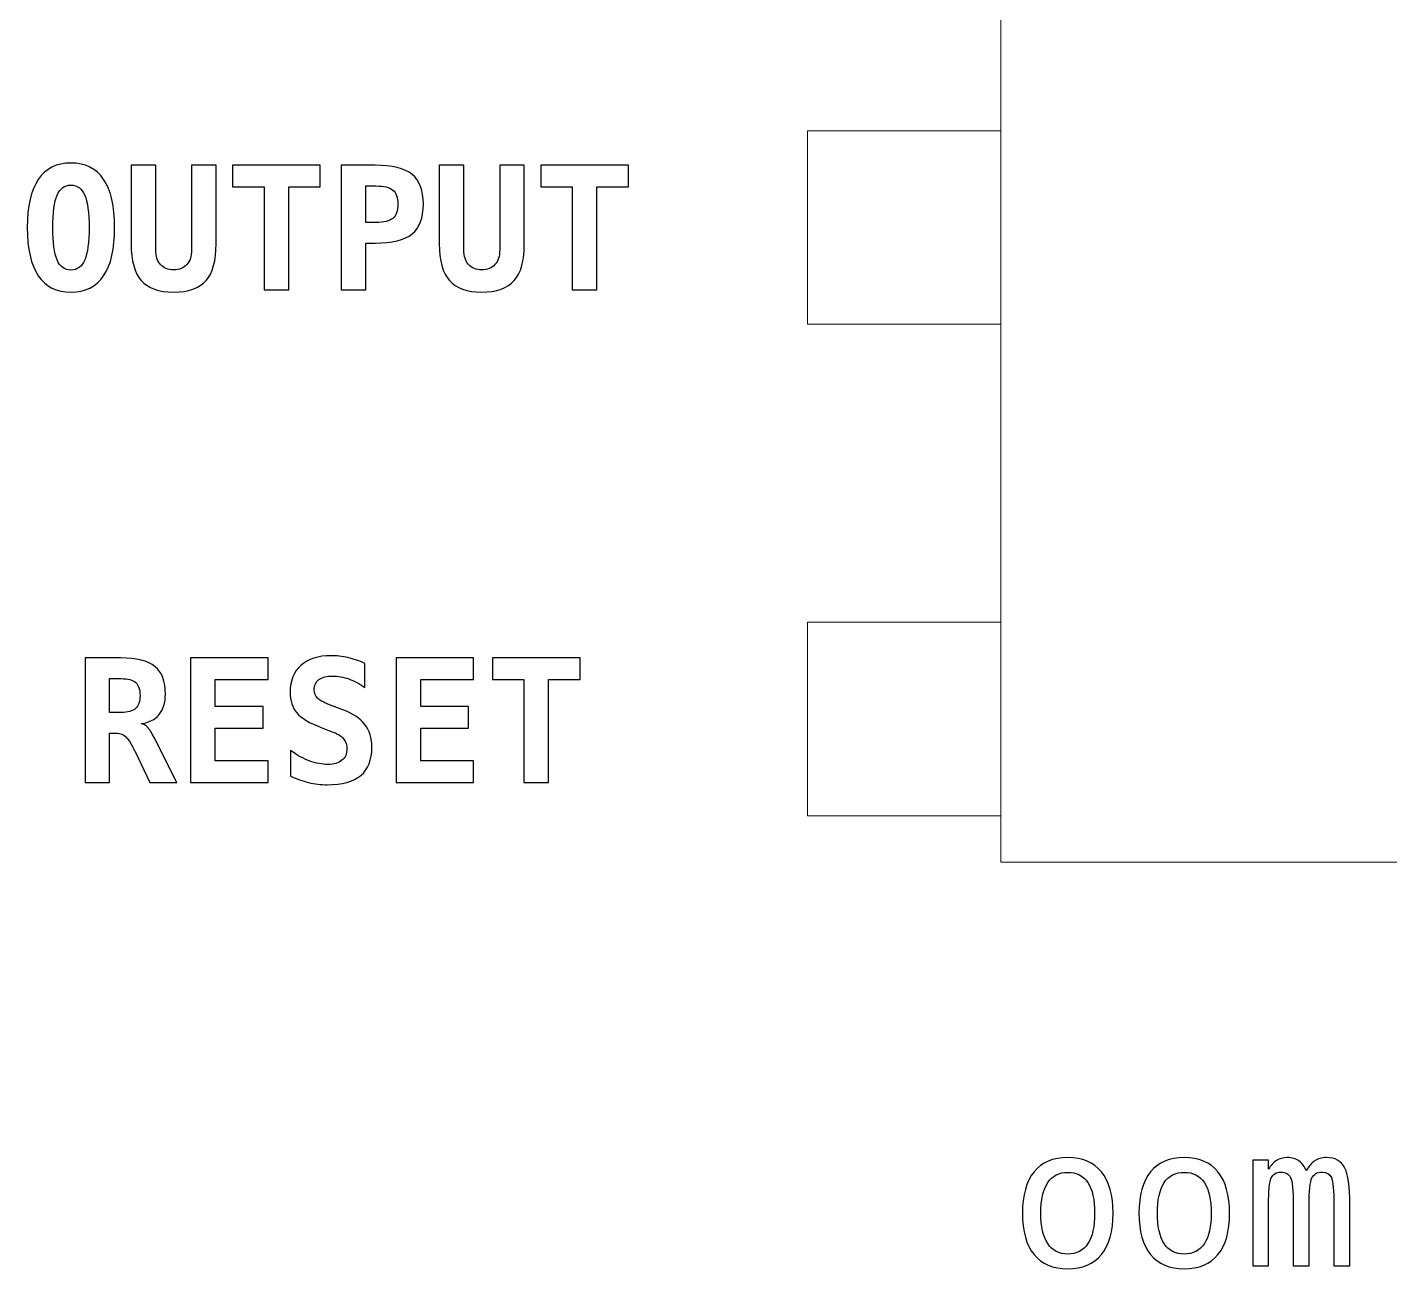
# Model space of a CAD drawing. Header units: centimetres. Extents: x -11.39 to -9.19, y -15.52 to -14.23.
# Drawn here: x -11.366 to -10.662, y -15.515 to -14.874 of the extents above; entities that cross this region are included whole.
import ezdxf

# ---------------------------------------------------------------- set-up
doc = ezdxf.new("R2010")
doc.units = ezdxf.units.CM
doc.header["$MEASUREMENT"] = 0
doc.layers.add('Layer 1', color=7, linetype='Continuous')

msp = doc.modelspace()

# ---------------------------------------------------------------- linework, layer by layer
at = {"layer": 'Layer 1', "color": 7, "lineweight": 9}
for points in [[(-10.9625, -15.027), (-10.8625, -15.027), (-10.8625, -14.927), (-10.9625, -14.927), (-10.9625, -15.027)], [(-10.9625, -15.281), (-10.8625, -15.281), (-10.8625, -15.181), (-10.9625, -15.181), (-10.9625, -15.281)]]:
    msp.add_lwpolyline(points, close=True, dxfattribs=at)
msp.add_open_spline([(-10.8625, -14.395), (-10.8625, -14.395), (-10.1375, -14.395), (-10.1375, -14.395), (-10.1375, -14.395), (-10.1375, -14.395), (-10.1375, -15.305), (-10.1375, -15.305), (-10.1375, -15.305), (-10.1375, -15.305), (-10.8625, -15.305), (-10.8625, -15.305), (-10.8625, -15.305), (-10.8625, -15.305), (-10.8625, -14.395), (-10.8625, -14.395)], degree=3, knots=[0, 0, 0, 0, 0.25, 0.25, 0.25, 0.25, 0.5, 0.5, 0.5, 0.5, 0.75, 0.75, 0.75, 0.75, 1, 1, 1, 1], dxfattribs=at)
at = {"layer": 'Layer 1', "color": 250}
for points, knots in [([(-11.3657, -14.97704), (-11.3657, -14.96605), (-11.36381, -14.95774), (-11.36, -14.95212), (-11.36, -14.95212), (-11.35619, -14.94649), (-11.35058, -14.94368), (-11.34314, -14.94368), (-11.34314, -14.94368), (-11.33567, -14.94368), (-11.33004, -14.94649), (-11.32624, -14.95212), (-11.32624, -14.95212), (-11.32243, -14.95774), (-11.32053, -14.96605), (-11.32053, -14.97704), (-11.32053, -14.97704), (-11.32053, -14.98802), (-11.32243, -14.99631), (-11.32624, -15.00194), (-11.32624, -15.00194), (-11.33004, -15.00757), (-11.33567, -15.01038), (-11.34314, -15.01038), (-11.34314, -15.01038), (-11.35058, -15.01038), (-11.35619, -15.00757), (-11.36, -15.00194), (-11.36, -15.00194), (-11.36381, -14.99631), (-11.3657, -14.98802), (-11.3657, -14.97704)], [0, 0, 0, 0, 0.125, 0.125, 0.125, 0.125, 0.25, 0.25, 0.25, 0.25, 0.375, 0.375, 0.375, 0.375, 0.5, 0.5, 0.5, 0.5, 0.625, 0.625, 0.625, 0.625, 0.75, 0.75, 0.75, 0.75, 0.875, 0.875, 0.875, 0.875, 1, 1, 1, 1]), ([(-11.31201, -14.98541), (-11.31201, -14.98541), (-11.31201, -14.94484), (-11.31201, -14.94484), (-11.31201, -14.94484), (-11.31201, -14.94484), (-11.29931, -14.94484), (-11.29931, -14.94484), (-11.29931, -14.94484), (-11.29931, -14.94484), (-11.29931, -14.9886), (-11.29931, -14.9886), (-11.29931, -14.9886), (-11.29931, -14.99182), (-11.29849, -14.99433), (-11.29685, -14.99615), (-11.29685, -14.99615), (-11.29522, -14.99797), (-11.29295, -14.99889), (-11.29005, -14.99889), (-11.29005, -14.99889), (-11.28715, -14.99889), (-11.28488, -14.99797), (-11.28324, -14.99615), (-11.28324, -14.99615), (-11.28161, -14.99433), (-11.28079, -14.99182), (-11.28079, -14.9886), (-11.28079, -14.9886), (-11.28079, -14.9886), (-11.28079, -14.94484), (-11.28079, -14.94484), (-11.28079, -14.94484), (-11.28079, -14.94484), (-11.26809, -14.94484), (-11.26809, -14.94484), (-11.26809, -14.94484), (-11.26809, -14.94484), (-11.26809, -14.98541), (-11.26809, -14.98541), (-11.26809, -14.98541), (-11.26809, -14.99414), (-11.26982, -15.00047), (-11.27329, -15.00444), (-11.27329, -15.00444), (-11.27678, -15.0084), (-11.28236, -15.01038), (-11.29005, -15.01038), (-11.29005, -15.01038), (-11.29771, -15.01038), (-11.30329, -15.0084), (-11.30678, -15.00444), (-11.30678, -15.00444), (-11.31026, -15.00047), (-11.31201, -14.99414), (-11.31201, -14.98541)], [0, 0, 0, 0, 0.071429, 0.071429, 0.071429, 0.071429, 0.142857, 0.142857, 0.142857, 0.142857, 0.214286, 0.214286, 0.214286, 0.214286, 0.285714, 0.285714, 0.285714, 0.285714, 0.357143, 0.357143, 0.357143, 0.357143, 0.428571, 0.428571, 0.428571, 0.428571, 0.5, 0.5, 0.5, 0.5, 0.571429, 0.571429, 0.571429, 0.571429, 0.642857, 0.642857, 0.642857, 0.642857, 0.714286, 0.714286, 0.714286, 0.714286, 0.785714, 0.785714, 0.785714, 0.785714, 0.857143, 0.857143, 0.857143, 0.857143, 0.928571, 0.928571, 0.928571, 0.928571, 1, 1, 1, 1]), ([(-11.2306, -15.00913), (-11.2306, -15.00913), (-11.24329, -15.00913), (-11.24329, -15.00913), (-11.24329, -15.00913), (-11.24329, -15.00913), (-11.24329, -14.95595), (-11.24329, -14.95595), (-11.24329, -14.95595), (-11.24329, -14.95595), (-11.25961, -14.95595), (-11.25961, -14.95595), (-11.25961, -14.95595), (-11.25961, -14.95595), (-11.25961, -14.94484), (-11.25961, -14.94484), (-11.25961, -14.94484), (-11.25961, -14.94484), (-11.21428, -14.94484), (-11.21428, -14.94484), (-11.21428, -14.94484), (-11.21428, -14.94484), (-11.21428, -14.95595), (-11.21428, -14.95595), (-11.21428, -14.95595), (-11.21428, -14.95595), (-11.2306, -14.95595), (-11.2306, -14.95595), (-11.2306, -14.95595), (-11.2306, -14.95595), (-11.2306, -15.00913), (-11.2306, -15.00913)], [0, 0, 0, 0, 0.125, 0.125, 0.125, 0.125, 0.25, 0.25, 0.25, 0.25, 0.375, 0.375, 0.375, 0.375, 0.5, 0.5, 0.5, 0.5, 0.625, 0.625, 0.625, 0.625, 0.75, 0.75, 0.75, 0.75, 0.875, 0.875, 0.875, 0.875, 1, 1, 1, 1]), ([(-11.20342, -14.94484), (-11.20342, -14.94484), (-11.18597, -14.94484), (-11.18597, -14.94484), (-11.18597, -14.94484), (-11.17711, -14.94484), (-11.17073, -14.94641), (-11.16683, -14.94957), (-11.16683, -14.94957), (-11.16294, -14.95273), (-11.161, -14.95786), (-11.161, -14.96495), (-11.161, -14.96495), (-11.161, -14.97203), (-11.16294, -14.97716), (-11.16683, -14.98032), (-11.16683, -14.98032), (-11.17073, -14.98348), (-11.17711, -14.98505), (-11.18597, -14.98505), (-11.18597, -14.98505), (-11.18597, -14.98505), (-11.19072, -14.98505), (-11.19072, -14.98505), (-11.19072, -14.98505), (-11.19072, -14.98505), (-11.19072, -15.00913), (-11.19072, -15.00913), (-11.19072, -15.00913), (-11.19072, -15.00913), (-11.20342, -15.00913), (-11.20342, -15.00913), (-11.20342, -15.00913), (-11.20342, -15.00913), (-11.20342, -14.94484), (-11.20342, -14.94484)], [0, 0, 0, 0, 0.111111, 0.111111, 0.111111, 0.111111, 0.222222, 0.222222, 0.222222, 0.222222, 0.333333, 0.333333, 0.333333, 0.333333, 0.444444, 0.444444, 0.444444, 0.444444, 0.555556, 0.555556, 0.555556, 0.555556, 0.666667, 0.666667, 0.666667, 0.666667, 0.777778, 0.777778, 0.777778, 0.777778, 0.888889, 0.888889, 0.888889, 0.888889, 1, 1, 1, 1]), ([(-11.15274, -14.98541), (-11.15274, -14.98541), (-11.15274, -14.94484), (-11.15274, -14.94484), (-11.15274, -14.94484), (-11.15274, -14.94484), (-11.14004, -14.94484), (-11.14004, -14.94484), (-11.14004, -14.94484), (-11.14004, -14.94484), (-11.14004, -14.9886), (-11.14004, -14.9886), (-11.14004, -14.9886), (-11.14004, -14.99182), (-11.13922, -14.99433), (-11.13758, -14.99615), (-11.13758, -14.99615), (-11.13595, -14.99797), (-11.13368, -14.99889), (-11.13078, -14.99889), (-11.13078, -14.99889), (-11.12788, -14.99889), (-11.12561, -14.99797), (-11.12397, -14.99615), (-11.12397, -14.99615), (-11.12234, -14.99433), (-11.12152, -14.99182), (-11.12152, -14.9886), (-11.12152, -14.9886), (-11.12152, -14.9886), (-11.12152, -14.94484), (-11.12152, -14.94484), (-11.12152, -14.94484), (-11.12152, -14.94484), (-11.10882, -14.94484), (-11.10882, -14.94484), (-11.10882, -14.94484), (-11.10882, -14.94484), (-11.10882, -14.98541), (-11.10882, -14.98541), (-11.10882, -14.98541), (-11.10882, -14.99414), (-11.11055, -15.00047), (-11.11402, -15.00444), (-11.11402, -15.00444), (-11.11751, -15.0084), (-11.12309, -15.01038), (-11.13078, -15.01038), (-11.13078, -15.01038), (-11.13844, -15.01038), (-11.14402, -15.0084), (-11.14751, -15.00444), (-11.14751, -15.00444), (-11.15099, -15.00047), (-11.15274, -14.99414), (-11.15274, -14.98541)], [0, 0, 0, 0, 0.071429, 0.071429, 0.071429, 0.071429, 0.142857, 0.142857, 0.142857, 0.142857, 0.214286, 0.214286, 0.214286, 0.214286, 0.285714, 0.285714, 0.285714, 0.285714, 0.357143, 0.357143, 0.357143, 0.357143, 0.428571, 0.428571, 0.428571, 0.428571, 0.5, 0.5, 0.5, 0.5, 0.571429, 0.571429, 0.571429, 0.571429, 0.642857, 0.642857, 0.642857, 0.642857, 0.714286, 0.714286, 0.714286, 0.714286, 0.785714, 0.785714, 0.785714, 0.785714, 0.857143, 0.857143, 0.857143, 0.857143, 0.928571, 0.928571, 0.928571, 0.928571, 1, 1, 1, 1]), ([(-11.07133, -15.00913), (-11.07133, -15.00913), (-11.08402, -15.00913), (-11.08402, -15.00913), (-11.08402, -15.00913), (-11.08402, -15.00913), (-11.08402, -14.95595), (-11.08402, -14.95595), (-11.08402, -14.95595), (-11.08402, -14.95595), (-11.10034, -14.95595), (-11.10034, -14.95595), (-11.10034, -14.95595), (-11.10034, -14.95595), (-11.10034, -14.94484), (-11.10034, -14.94484), (-11.10034, -14.94484), (-11.10034, -14.94484), (-11.05501, -14.94484), (-11.05501, -14.94484), (-11.05501, -14.94484), (-11.05501, -14.94484), (-11.05501, -14.95595), (-11.05501, -14.95595), (-11.05501, -14.95595), (-11.05501, -14.95595), (-11.07133, -14.95595), (-11.07133, -14.95595), (-11.07133, -14.95595), (-11.07133, -14.95595), (-11.07133, -15.00913), (-11.07133, -15.00913)], [0, 0, 0, 0, 0.125, 0.125, 0.125, 0.125, 0.25, 0.25, 0.25, 0.25, 0.375, 0.375, 0.375, 0.375, 0.5, 0.5, 0.5, 0.5, 0.625, 0.625, 0.625, 0.625, 0.75, 0.75, 0.75, 0.75, 0.875, 0.875, 0.875, 0.875, 1, 1, 1, 1]), ([(-11.34314, -14.95508), (-11.34639, -14.95508), (-11.34875, -14.95682), (-11.35025, -14.96027), (-11.35025, -14.96027), (-11.35174, -14.96374), (-11.35249, -14.96933), (-11.35249, -14.97704), (-11.35249, -14.97704), (-11.35249, -14.98475), (-11.35174, -14.99032), (-11.35025, -14.99378), (-11.35025, -14.99378), (-11.34875, -14.99724), (-11.34639, -14.99897), (-11.34314, -14.99897), (-11.34314, -14.99897), (-11.33986, -14.99897), (-11.33748, -14.99724), (-11.33598, -14.99378), (-11.33598, -14.99378), (-11.3345, -14.99032), (-11.33375, -14.98475), (-11.33375, -14.97704), (-11.33375, -14.97704), (-11.33375, -14.96933), (-11.3345, -14.96374), (-11.33598, -14.96027), (-11.33598, -14.96027), (-11.33748, -14.95682), (-11.33986, -14.95508), (-11.34314, -14.95508)], [0, 0, 0, 0, 0.125, 0.125, 0.125, 0.125, 0.25, 0.25, 0.25, 0.25, 0.375, 0.375, 0.375, 0.375, 0.5, 0.5, 0.5, 0.5, 0.625, 0.625, 0.625, 0.625, 0.75, 0.75, 0.75, 0.75, 0.875, 0.875, 0.875, 0.875, 1, 1, 1, 1]), ([(-11.19072, -14.95553), (-11.19072, -14.95553), (-11.19072, -14.97437), (-11.19072, -14.97437), (-11.19072, -14.97437), (-11.19072, -14.97437), (-11.1855, -14.97437), (-11.1855, -14.97437), (-11.1855, -14.97437), (-11.18134, -14.97437), (-11.17842, -14.97366), (-11.17674, -14.97227), (-11.17674, -14.97227), (-11.17505, -14.97086), (-11.17421, -14.96842), (-11.17421, -14.96495), (-11.17421, -14.96495), (-11.17421, -14.96148), (-11.17505, -14.95904), (-11.17674, -14.95763), (-11.17674, -14.95763), (-11.17842, -14.95623), (-11.18134, -14.95553), (-11.1855, -14.95553), (-11.1855, -14.95553), (-11.1855, -14.95553), (-11.19072, -14.95553), (-11.19072, -14.95553)], [0, 0, 0, 0, 0.142857, 0.142857, 0.142857, 0.142857, 0.285714, 0.285714, 0.285714, 0.285714, 0.428571, 0.428571, 0.428571, 0.428571, 0.571429, 0.571429, 0.571429, 0.571429, 0.714286, 0.714286, 0.714286, 0.714286, 0.857143, 0.857143, 0.857143, 0.857143, 1, 1, 1, 1]), ([(-11.30682, -15.23336), (-11.30556, -15.23361), (-11.30446, -15.23421), (-11.30353, -15.23515), (-11.30353, -15.23515), (-11.30259, -15.23608), (-11.30146, -15.2379), (-11.30011, -15.24059), (-11.30011, -15.24059), (-11.30011, -15.24059), (-11.28846, -15.26371), (-11.28846, -15.26371), (-11.28846, -15.26371), (-11.28846, -15.26371), (-11.30243, -15.26371), (-11.30243, -15.26371), (-11.30243, -15.26371), (-11.30243, -15.26371), (-11.31017, -15.24748), (-11.31017, -15.24748), (-11.31017, -15.24748), (-11.31041, -15.24703), (-11.31072, -15.2464), (-11.31109, -15.24559), (-11.31109, -15.24559), (-11.31335, -15.24074), (-11.31602, -15.23831), (-11.3191, -15.23831), (-11.3191, -15.23831), (-11.3191, -15.23831), (-11.32314, -15.23831), (-11.32314, -15.23831), (-11.32314, -15.23831), (-11.32314, -15.23831), (-11.32314, -15.26371), (-11.32314, -15.26371), (-11.32314, -15.26371), (-11.32314, -15.26371), (-11.33584, -15.26371), (-11.33584, -15.26371), (-11.33584, -15.26371), (-11.33584, -15.26371), (-11.33584, -15.19942), (-11.33584, -15.19942), (-11.33584, -15.19942), (-11.33584, -15.19942), (-11.31749, -15.19942), (-11.31749, -15.19942), (-11.31749, -15.19942), (-11.30923, -15.19942), (-11.3033, -15.20089), (-11.29969, -15.20381), (-11.29969, -15.20381), (-11.29609, -15.20674), (-11.29429, -15.2115), (-11.29429, -15.21812), (-11.29429, -15.21812), (-11.29429, -15.22253), (-11.29536, -15.22605), (-11.29752, -15.22867), (-11.29752, -15.22867), (-11.29967, -15.23127), (-11.30277, -15.23284), (-11.30682, -15.23336)], [0, 0, 0, 0, 0.0625, 0.0625, 0.0625, 0.0625, 0.125, 0.125, 0.125, 0.125, 0.1875, 0.1875, 0.1875, 0.1875, 0.25, 0.25, 0.25, 0.25, 0.3125, 0.3125, 0.3125, 0.3125, 0.375, 0.375, 0.375, 0.375, 0.4375, 0.4375, 0.4375, 0.4375, 0.5, 0.5, 0.5, 0.5, 0.5625, 0.5625, 0.5625, 0.5625, 0.625, 0.625, 0.625, 0.625, 0.6875, 0.6875, 0.6875, 0.6875, 0.75, 0.75, 0.75, 0.75, 0.8125, 0.8125, 0.8125, 0.8125, 0.875, 0.875, 0.875, 0.875, 0.9375, 0.9375, 0.9375, 0.9375, 1, 1, 1, 1]), ([(-11.2412, -15.26371), (-11.2412, -15.26371), (-11.28125, -15.26371), (-11.28125, -15.26371), (-11.28125, -15.26371), (-11.28125, -15.26371), (-11.28125, -15.19942), (-11.28125, -15.19942), (-11.28125, -15.19942), (-11.28125, -15.19942), (-11.2412, -15.19942), (-11.2412, -15.19942), (-11.2412, -15.19942), (-11.2412, -15.19942), (-11.2412, -15.21062), (-11.2412, -15.21062), (-11.2412, -15.21062), (-11.2412, -15.21062), (-11.26855, -15.21062), (-11.26855, -15.21062), (-11.26855, -15.21062), (-11.26855, -15.21062), (-11.26855, -15.22448), (-11.26855, -15.22448), (-11.26855, -15.22448), (-11.26855, -15.22448), (-11.24378, -15.22448), (-11.24378, -15.22448), (-11.24378, -15.22448), (-11.24378, -15.22448), (-11.24378, -15.23568), (-11.24378, -15.23568), (-11.24378, -15.23568), (-11.24378, -15.23568), (-11.26855, -15.23568), (-11.26855, -15.23568), (-11.26855, -15.23568), (-11.26855, -15.23568), (-11.26855, -15.25251), (-11.26855, -15.25251), (-11.26855, -15.25251), (-11.26855, -15.25251), (-11.2412, -15.25251), (-11.2412, -15.25251), (-11.2412, -15.25251), (-11.2412, -15.25251), (-11.2412, -15.26371), (-11.2412, -15.26371)], [0, 0, 0, 0, 0.083333, 0.083333, 0.083333, 0.083333, 0.166667, 0.166667, 0.166667, 0.166667, 0.25, 0.25, 0.25, 0.25, 0.333333, 0.333333, 0.333333, 0.333333, 0.416667, 0.416667, 0.416667, 0.416667, 0.5, 0.5, 0.5, 0.5, 0.583333, 0.583333, 0.583333, 0.583333, 0.666667, 0.666667, 0.666667, 0.666667, 0.75, 0.75, 0.75, 0.75, 0.833333, 0.833333, 0.833333, 0.833333, 0.916667, 0.916667, 0.916667, 0.916667, 1, 1, 1, 1]), ([(-11.21343, -15.2355), (-11.21982, -15.23306), (-11.22416, -15.23049), (-11.22644, -15.22782), (-11.22644, -15.22782), (-11.2287, -15.22513), (-11.22983, -15.22153), (-11.22983, -15.21698), (-11.22983, -15.21698), (-11.22983, -15.21116), (-11.22797, -15.20658), (-11.22423, -15.20326), (-11.22423, -15.20326), (-11.2205, -15.19992), (-11.21539, -15.19826), (-11.20886, -15.19826), (-11.20886, -15.19826), (-11.20591, -15.19826), (-11.20295, -15.1986), (-11.2, -15.19927), (-11.2, -15.19927), (-11.19703, -15.19995), (-11.1941, -15.20093), (-11.19121, -15.20226), (-11.19121, -15.20226), (-11.19121, -15.20226), (-11.19121, -15.21466), (-11.19121, -15.21466), (-11.19121, -15.21466), (-11.19394, -15.21274), (-11.1967, -15.21128), (-11.19951, -15.21027), (-11.19951, -15.21027), (-11.20233, -15.20927), (-11.20511, -15.20877), (-11.20787, -15.20877), (-11.20787, -15.20877), (-11.21095, -15.20877), (-11.2133, -15.20938), (-11.21493, -15.21062), (-11.21493, -15.21062), (-11.21656, -15.21185), (-11.21738, -15.21362), (-11.21738, -15.21591), (-11.21738, -15.21591), (-11.21738, -15.21769), (-11.21678, -15.21916), (-11.21559, -15.22032), (-11.21559, -15.22032), (-11.2144, -15.22148), (-11.21192, -15.22278), (-11.20812, -15.22417), (-11.20812, -15.22417), (-11.20812, -15.22417), (-11.20266, -15.22624), (-11.20266, -15.22624), (-11.20266, -15.22624), (-11.1975, -15.22814), (-11.19369, -15.23065), (-11.19125, -15.23378), (-11.19125, -15.23378), (-11.18881, -15.23691), (-11.18759, -15.24085), (-11.18759, -15.24562), (-11.18759, -15.24562), (-11.18759, -15.25211), (-11.1895, -15.25695), (-11.19334, -15.26015), (-11.19334, -15.26015), (-11.19717, -15.26336), (-11.20297, -15.26496), (-11.21071, -15.26496), (-11.21071, -15.26496), (-11.2139, -15.26496), (-11.21709, -15.26458), (-11.22029, -15.26381), (-11.22029, -15.26381), (-11.22348, -15.26305), (-11.22659, -15.26193), (-11.22957, -15.26043), (-11.22957, -15.26043), (-11.22957, -15.26043), (-11.22957, -15.24729), (-11.22957, -15.24729), (-11.22957, -15.24729), (-11.22619, -15.2497), (-11.2229, -15.25151), (-11.21974, -15.25269), (-11.21974, -15.25269), (-11.21656, -15.25386), (-11.21343, -15.25445), (-11.21033, -15.25445), (-11.21033, -15.25445), (-11.2072, -15.25445), (-11.20477, -15.25374), (-11.20305, -15.25232), (-11.20305, -15.25232), (-11.20133, -15.25089), (-11.20047, -15.24891), (-11.20047, -15.24635), (-11.20047, -15.24635), (-11.20047, -15.24443), (-11.20104, -15.24274), (-11.20219, -15.2413), (-11.20219, -15.2413), (-11.20333, -15.23984), (-11.20499, -15.23869), (-11.20718, -15.23787), (-11.20718, -15.23787), (-11.20718, -15.23787), (-11.21343, -15.2355), (-11.21343, -15.2355)], [0, 0, 0, 0, 0.035714, 0.035714, 0.035714, 0.035714, 0.071429, 0.071429, 0.071429, 0.071429, 0.107143, 0.107143, 0.107143, 0.107143, 0.142857, 0.142857, 0.142857, 0.142857, 0.178571, 0.178571, 0.178571, 0.178571, 0.214286, 0.214286, 0.214286, 0.214286, 0.25, 0.25, 0.25, 0.25, 0.285714, 0.285714, 0.285714, 0.285714, 0.321429, 0.321429, 0.321429, 0.321429, 0.357143, 0.357143, 0.357143, 0.357143, 0.392857, 0.392857, 0.392857, 0.392857, 0.428571, 0.428571, 0.428571, 0.428571, 0.464286, 0.464286, 0.464286, 0.464286, 0.5, 0.5, 0.5, 0.5, 0.535714, 0.535714, 0.535714, 0.535714, 0.571429, 0.571429, 0.571429, 0.571429, 0.607143, 0.607143, 0.607143, 0.607143, 0.642857, 0.642857, 0.642857, 0.642857, 0.678571, 0.678571, 0.678571, 0.678571, 0.714286, 0.714286, 0.714286, 0.714286, 0.75, 0.75, 0.75, 0.75, 0.785714, 0.785714, 0.785714, 0.785714, 0.821429, 0.821429, 0.821429, 0.821429, 0.857143, 0.857143, 0.857143, 0.857143, 0.892857, 0.892857, 0.892857, 0.892857, 0.928571, 0.928571, 0.928571, 0.928571, 0.964286, 0.964286, 0.964286, 0.964286, 1, 1, 1, 1]), ([(-11.13502, -15.26371), (-11.13502, -15.26371), (-11.17507, -15.26371), (-11.17507, -15.26371), (-11.17507, -15.26371), (-11.17507, -15.26371), (-11.17507, -15.19942), (-11.17507, -15.19942), (-11.17507, -15.19942), (-11.17507, -15.19942), (-11.13502, -15.19942), (-11.13502, -15.19942), (-11.13502, -15.19942), (-11.13502, -15.19942), (-11.13502, -15.21062), (-11.13502, -15.21062), (-11.13502, -15.21062), (-11.13502, -15.21062), (-11.16237, -15.21062), (-11.16237, -15.21062), (-11.16237, -15.21062), (-11.16237, -15.21062), (-11.16237, -15.22448), (-11.16237, -15.22448), (-11.16237, -15.22448), (-11.16237, -15.22448), (-11.1376, -15.22448), (-11.1376, -15.22448), (-11.1376, -15.22448), (-11.1376, -15.22448), (-11.1376, -15.23568), (-11.1376, -15.23568), (-11.1376, -15.23568), (-11.1376, -15.23568), (-11.16237, -15.23568), (-11.16237, -15.23568), (-11.16237, -15.23568), (-11.16237, -15.23568), (-11.16237, -15.25251), (-11.16237, -15.25251), (-11.16237, -15.25251), (-11.16237, -15.25251), (-11.13502, -15.25251), (-11.13502, -15.25251), (-11.13502, -15.25251), (-11.13502, -15.25251), (-11.13502, -15.26371), (-11.13502, -15.26371)], [0, 0, 0, 0, 0.083333, 0.083333, 0.083333, 0.083333, 0.166667, 0.166667, 0.166667, 0.166667, 0.25, 0.25, 0.25, 0.25, 0.333333, 0.333333, 0.333333, 0.333333, 0.416667, 0.416667, 0.416667, 0.416667, 0.5, 0.5, 0.5, 0.5, 0.583333, 0.583333, 0.583333, 0.583333, 0.666667, 0.666667, 0.666667, 0.666667, 0.75, 0.75, 0.75, 0.75, 0.833333, 0.833333, 0.833333, 0.833333, 0.916667, 0.916667, 0.916667, 0.916667, 1, 1, 1, 1]), ([(-11.09632, -15.26371), (-11.09632, -15.26371), (-11.10901, -15.26371), (-11.10901, -15.26371), (-11.10901, -15.26371), (-11.10901, -15.26371), (-11.10901, -15.21053), (-11.10901, -15.21053), (-11.10901, -15.21053), (-11.10901, -15.21053), (-11.12533, -15.21053), (-11.12533, -15.21053), (-11.12533, -15.21053), (-11.12533, -15.21053), (-11.12533, -15.19942), (-11.12533, -15.19942), (-11.12533, -15.19942), (-11.12533, -15.19942), (-11.08, -15.19942), (-11.08, -15.19942), (-11.08, -15.19942), (-11.08, -15.19942), (-11.08, -15.21053), (-11.08, -15.21053), (-11.08, -15.21053), (-11.08, -15.21053), (-11.09632, -15.21053), (-11.09632, -15.21053), (-11.09632, -15.21053), (-11.09632, -15.21053), (-11.09632, -15.26371), (-11.09632, -15.26371)], [0, 0, 0, 0, 0.125, 0.125, 0.125, 0.125, 0.25, 0.25, 0.25, 0.25, 0.375, 0.375, 0.375, 0.375, 0.5, 0.5, 0.5, 0.5, 0.625, 0.625, 0.625, 0.625, 0.75, 0.75, 0.75, 0.75, 0.875, 0.875, 0.875, 0.875, 1, 1, 1, 1]), ([(-11.32314, -15.21011), (-11.32314, -15.21011), (-11.32314, -15.22763), (-11.32314, -15.22763), (-11.32314, -15.22763), (-11.32314, -15.22763), (-11.31716, -15.22763), (-11.31716, -15.22763), (-11.31716, -15.22763), (-11.31369, -15.22763), (-11.31119, -15.22695), (-11.30969, -15.22558), (-11.30969, -15.22558), (-11.30818, -15.22422), (-11.30743, -15.22197), (-11.30743, -15.21885), (-11.30743, -15.21885), (-11.30743, -15.21572), (-11.30818, -15.21347), (-11.30966, -15.21213), (-11.30966, -15.21213), (-11.31116, -15.21078), (-11.31366, -15.21011), (-11.31716, -15.21011), (-11.31716, -15.21011), (-11.31716, -15.21011), (-11.32314, -15.21011), (-11.32314, -15.21011)], [0, 0, 0, 0, 0.142857, 0.142857, 0.142857, 0.142857, 0.285714, 0.285714, 0.285714, 0.285714, 0.428571, 0.428571, 0.428571, 0.428571, 0.571429, 0.571429, 0.571429, 0.571429, 0.714286, 0.714286, 0.714286, 0.714286, 0.857143, 0.857143, 0.857143, 0.857143, 1, 1, 1, 1]), ([(-10.82798, -15.45761), (-10.8204, -15.45761), (-10.8146, -15.46006), (-10.81058, -15.46498), (-10.81058, -15.46498), (-10.80656, -15.4699), (-10.80455, -15.47702), (-10.80455, -15.48632), (-10.80455, -15.48632), (-10.80455, -15.49567), (-10.80655, -15.50279), (-10.81055, -15.50769), (-10.81055, -15.50769), (-10.81457, -15.51259), (-10.82037, -15.51504), (-10.82798, -15.51504), (-10.82798, -15.51504), (-10.83558, -15.51504), (-10.84137, -15.51259), (-10.84539, -15.50769), (-10.84539, -15.50769), (-10.84939, -15.50279), (-10.85139, -15.49567), (-10.85139, -15.48632), (-10.85139, -15.48632), (-10.85139, -15.47702), (-10.84939, -15.4699), (-10.84539, -15.46498), (-10.84539, -15.46498), (-10.84137, -15.46006), (-10.83558, -15.45761), (-10.82798, -15.45761)], [0, 0, 0, 0, 0.125, 0.125, 0.125, 0.125, 0.25, 0.25, 0.25, 0.25, 0.375, 0.375, 0.375, 0.375, 0.5, 0.5, 0.5, 0.5, 0.625, 0.625, 0.625, 0.625, 0.75, 0.75, 0.75, 0.75, 0.875, 0.875, 0.875, 0.875, 1, 1, 1, 1]), ([(-10.76777, -15.45761), (-10.76019, -15.45761), (-10.75439, -15.46006), (-10.75037, -15.46498), (-10.75037, -15.46498), (-10.74635, -15.4699), (-10.74434, -15.47702), (-10.74434, -15.48632), (-10.74434, -15.48632), (-10.74434, -15.49567), (-10.74634, -15.50279), (-10.75034, -15.50769), (-10.75034, -15.50769), (-10.75436, -15.51259), (-10.76016, -15.51504), (-10.76777, -15.51504), (-10.76777, -15.51504), (-10.77537, -15.51504), (-10.78116, -15.51259), (-10.78518, -15.50769), (-10.78518, -15.50769), (-10.78918, -15.50279), (-10.79118, -15.49567), (-10.79118, -15.48632), (-10.79118, -15.48632), (-10.79118, -15.47702), (-10.78918, -15.4699), (-10.78518, -15.46498), (-10.78518, -15.46498), (-10.78116, -15.46006), (-10.77537, -15.45761), (-10.76777, -15.45761)], [0, 0, 0, 0, 0.125, 0.125, 0.125, 0.125, 0.25, 0.25, 0.25, 0.25, 0.375, 0.375, 0.375, 0.375, 0.5, 0.5, 0.5, 0.5, 0.625, 0.625, 0.625, 0.625, 0.75, 0.75, 0.75, 0.75, 0.875, 0.875, 0.875, 0.875, 1, 1, 1, 1]), ([(-10.70465, -15.4645), (-10.70355, -15.46215), (-10.70213, -15.46041), (-10.70041, -15.4593), (-10.70041, -15.4593), (-10.69871, -15.45818), (-10.69665, -15.45761), (-10.69425, -15.45761), (-10.69425, -15.45761), (-10.68985, -15.45761), (-10.68674, -15.45931), (-10.68494, -15.46271), (-10.68494, -15.46271), (-10.68313, -15.46612), (-10.68223, -15.47252), (-10.68223, -15.48193), (-10.68223, -15.48193), (-10.68223, -15.48193), (-10.68223, -15.51362), (-10.68223, -15.51362), (-10.68223, -15.51362), (-10.68223, -15.51362), (-10.69043, -15.51362), (-10.69043, -15.51362), (-10.69043, -15.51362), (-10.69043, -15.51362), (-10.69043, -15.48232), (-10.69043, -15.48232), (-10.69043, -15.48232), (-10.69043, -15.4746), (-10.69086, -15.46982), (-10.69173, -15.46793), (-10.69173, -15.46793), (-10.69258, -15.46607), (-10.69416, -15.46513), (-10.69645, -15.46513), (-10.69645, -15.46513), (-10.69905, -15.46513), (-10.70083, -15.46613), (-10.7018, -15.46813), (-10.7018, -15.46813), (-10.70275, -15.47013), (-10.70323, -15.47487), (-10.70323, -15.48232), (-10.70323, -15.48232), (-10.70323, -15.48232), (-10.70323, -15.51362), (-10.70323, -15.51362), (-10.70323, -15.51362), (-10.70323, -15.51362), (-10.71143, -15.51362), (-10.71143, -15.51362), (-10.71143, -15.51362), (-10.71143, -15.51362), (-10.71143, -15.48232), (-10.71143, -15.48232), (-10.71143, -15.48232), (-10.71143, -15.4745), (-10.7119, -15.46968), (-10.71283, -15.46787), (-10.71283, -15.46787), (-10.71375, -15.46605), (-10.71541, -15.46513), (-10.71783, -15.46513), (-10.71783, -15.46513), (-10.72021, -15.46513), (-10.72187, -15.46613), (-10.72278, -15.46813), (-10.72278, -15.46813), (-10.72372, -15.47013), (-10.72418, -15.47487), (-10.72418, -15.48232), (-10.72418, -15.48232), (-10.72418, -15.48232), (-10.72418, -15.51362), (-10.72418, -15.51362), (-10.72418, -15.51362), (-10.72418, -15.51362), (-10.73233, -15.51362), (-10.73233, -15.51362), (-10.73233, -15.51362), (-10.73233, -15.51362), (-10.73233, -15.45893), (-10.73233, -15.45893), (-10.73233, -15.45893), (-10.73233, -15.45893), (-10.72418, -15.45893), (-10.72418, -15.45893), (-10.72418, -15.45893), (-10.72418, -15.45893), (-10.72418, -15.46361), (-10.72418, -15.46361), (-10.72418, -15.46361), (-10.72312, -15.46166), (-10.72177, -15.46018), (-10.72015, -15.45915), (-10.72015, -15.45915), (-10.71855, -15.45813), (-10.71671, -15.45761), (-10.71466, -15.45761), (-10.71466, -15.45761), (-10.71218, -15.45761), (-10.71013, -15.45818), (-10.70848, -15.45931), (-10.70848, -15.45931), (-10.70683, -15.46046), (-10.70556, -15.46218), (-10.70465, -15.4645)], [0, 0, 0, 0, 0.037037, 0.037037, 0.037037, 0.037037, 0.074074, 0.074074, 0.074074, 0.074074, 0.111111, 0.111111, 0.111111, 0.111111, 0.148148, 0.148148, 0.148148, 0.148148, 0.185185, 0.185185, 0.185185, 0.185185, 0.222222, 0.222222, 0.222222, 0.222222, 0.259259, 0.259259, 0.259259, 0.259259, 0.296296, 0.296296, 0.296296, 0.296296, 0.333333, 0.333333, 0.333333, 0.333333, 0.37037, 0.37037, 0.37037, 0.37037, 0.407407, 0.407407, 0.407407, 0.407407, 0.444444, 0.444444, 0.444444, 0.444444, 0.481481, 0.481481, 0.481481, 0.481481, 0.518519, 0.518519, 0.518519, 0.518519, 0.555556, 0.555556, 0.555556, 0.555556, 0.592593, 0.592593, 0.592593, 0.592593, 0.62963, 0.62963, 0.62963, 0.62963, 0.666667, 0.666667, 0.666667, 0.666667, 0.703704, 0.703704, 0.703704, 0.703704, 0.740741, 0.740741, 0.740741, 0.740741, 0.777778, 0.777778, 0.777778, 0.777778, 0.814815, 0.814815, 0.814815, 0.814815, 0.851852, 0.851852, 0.851852, 0.851852, 0.888889, 0.888889, 0.888889, 0.888889, 0.925926, 0.925926, 0.925926, 0.925926, 0.962963, 0.962963, 0.962963, 0.962963, 1, 1, 1, 1]), ([(-10.82798, -15.46523), (-10.83255, -15.46523), (-10.836, -15.467), (-10.83835, -15.47055), (-10.83835, -15.47055), (-10.8407, -15.4741), (-10.84187, -15.47937), (-10.84187, -15.48632), (-10.84187, -15.48632), (-10.84187, -15.49325), (-10.8407, -15.4985), (-10.83835, -15.50207), (-10.83835, -15.50207), (-10.836, -15.50564), (-10.83255, -15.50742), (-10.82798, -15.50742), (-10.82798, -15.50742), (-10.8234, -15.50742), (-10.81993, -15.50564), (-10.81758, -15.50207), (-10.81758, -15.50207), (-10.81523, -15.4985), (-10.81407, -15.49325), (-10.81407, -15.48632), (-10.81407, -15.48632), (-10.81407, -15.47937), (-10.81523, -15.4741), (-10.81758, -15.47055), (-10.81758, -15.47055), (-10.81993, -15.467), (-10.8234, -15.46523), (-10.82798, -15.46523)], [0, 0, 0, 0, 0.125, 0.125, 0.125, 0.125, 0.25, 0.25, 0.25, 0.25, 0.375, 0.375, 0.375, 0.375, 0.5, 0.5, 0.5, 0.5, 0.625, 0.625, 0.625, 0.625, 0.75, 0.75, 0.75, 0.75, 0.875, 0.875, 0.875, 0.875, 1, 1, 1, 1]), ([(-10.76777, -15.46523), (-10.77234, -15.46523), (-10.77579, -15.467), (-10.77814, -15.47055), (-10.77814, -15.47055), (-10.78049, -15.4741), (-10.78166, -15.47937), (-10.78166, -15.48632), (-10.78166, -15.48632), (-10.78166, -15.49325), (-10.78049, -15.4985), (-10.77814, -15.50207), (-10.77814, -15.50207), (-10.77579, -15.50564), (-10.77234, -15.50742), (-10.76777, -15.50742), (-10.76777, -15.50742), (-10.76319, -15.50742), (-10.75972, -15.50564), (-10.75737, -15.50207), (-10.75737, -15.50207), (-10.75502, -15.4985), (-10.75386, -15.49325), (-10.75386, -15.48632), (-10.75386, -15.48632), (-10.75386, -15.47937), (-10.75502, -15.4741), (-10.75737, -15.47055), (-10.75737, -15.47055), (-10.75972, -15.467), (-10.76319, -15.46523), (-10.76777, -15.46523)], [0, 0, 0, 0, 0.125, 0.125, 0.125, 0.125, 0.25, 0.25, 0.25, 0.25, 0.375, 0.375, 0.375, 0.375, 0.5, 0.5, 0.5, 0.5, 0.625, 0.625, 0.625, 0.625, 0.75, 0.75, 0.75, 0.75, 0.875, 0.875, 0.875, 0.875, 1, 1, 1, 1])]:
    msp.add_open_spline(points, degree=3, knots=knots, dxfattribs=at)

doc.saveas('drawing.dxf')
